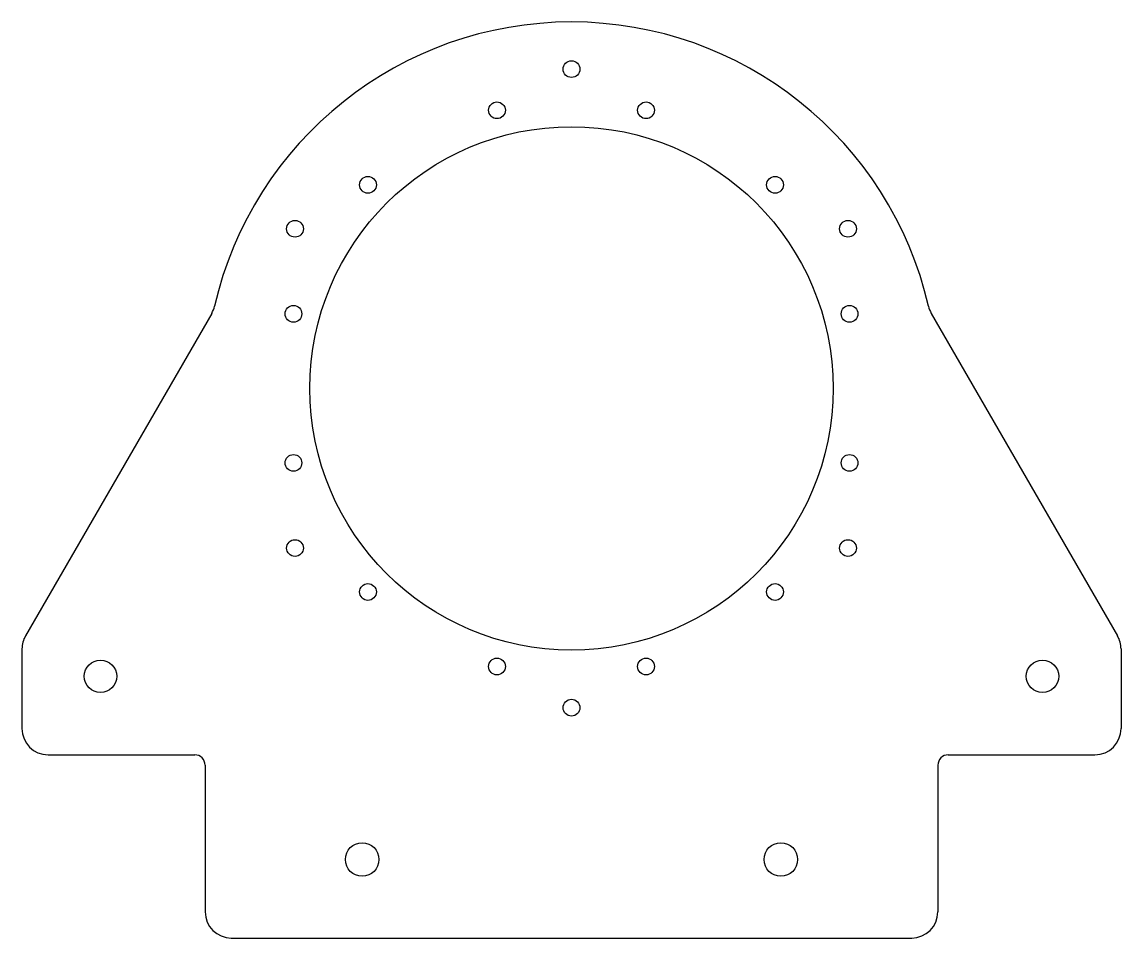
# Model space of a CAD drawing. Header units: millimetres. Extents: x -105 to 105, y -105 to 70.
import ezdxf

# ---------------------------------------------------------------- set-up
doc = ezdxf.new("R2010")
doc.units = ezdxf.units.MM

msp = doc.modelspace()

# ---------------------------------------------------------------- linework, layer by layer
at = {"color": 7, "linetype": 'Continuous', "lineweight": 25}
for p, q in [((-68.75, 14.34), (-104.33, -47.28)), ((68.75, 14.34), (104.33, -47.28)), ((-105, -49.78), (-105, -65)), ((105, -49.78), (105, -65)), ((-100, -70), (-72, -70)), ((72, -70), (100, -70)), ((-70, -72), (-70, -100)), ((70, -72), (70, -100)), ((-65, -105), (65, -105))]:
    msp.add_line(p, q, dxfattribs=at)
for centre, radius in [((0, 61), 1.6), ((-14.24, 53.13), 1.6), ((14.24, 53.13), 1.6), ((0, 0), 50), ((-38.89, 38.89), 1.6), ((38.89, 38.89), 1.6), ((-52.83, 30.5), 1.6), ((52.83, 30.5), 1.6), ((-53.13, 14.24), 1.6), ((53.13, 14.24), 1.6), ((-53.13, -14.24), 1.6), ((53.13, -14.24), 1.6), ((-52.83, -30.5), 1.6), ((52.83, -30.5), 1.6), ((-38.89, -38.89), 1.6), ((38.89, -38.89), 1.6), ((-90, -55), 3.1), ((-14.24, -53.13), 1.6), ((14.24, -53.13), 1.6), ((90, -55), 3.1), ((0, -61), 1.6), ((-40, -90), 3.2), ((40, -90), 3.2)]:
    msp.add_circle(centre, radius, dxfattribs=at)
for centre, radius, start, end in [((0, 0), 70, 12.9758, 167.0242), ((-73.08, 16.84), 5, 330, 347.0242), ((73.08, 16.84), 5, 192.9758, 210), ((-100, -49.78), 5, 150, 180), ((100, -49.78), 5, 0, 30), ((-100, -65), 5, 180, 270), ((100, -65), 5, 270, 0), ((-72, -72), 2, 0, 90), ((72, -72), 2, 90, 180), ((-65, -100), 5, 180, 270), ((65, -100), 5, 270, 0)]:
    msp.add_arc(centre, radius, start, end, dxfattribs=at)

doc.saveas('drawing.dxf')
